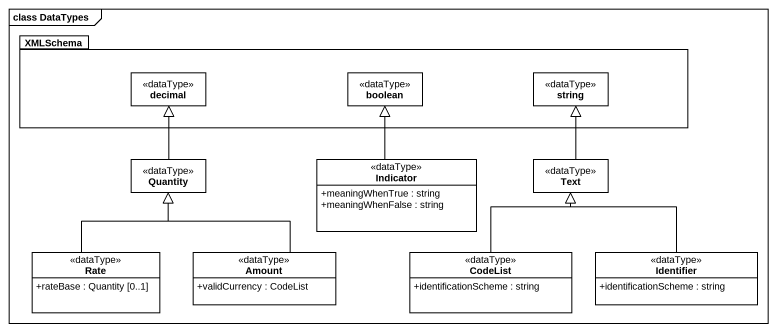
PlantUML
@startuml
mainframe class DataTypes
hide circle
hide empty members
skinparam classAttributeIconSize 0
package XMLSchema {
  class decimal <<dataType>>
  class boolean <<dataType>>
  class string <<dataType>>
}
class Quantity <<dataType>>
class Indicator <<dataType>> {
  +meaningWhenTrue : string
  +meaningWhenFalse : string
}
class Text <<dataType>>
class Rate <<dataType>> {
  +rateBase : Quantity [0..1]
}
class Amount <<dataType>> {
  +validCurrency : CodeList
}
class CodeList <<dataType>> {
  +identificationScheme : string
}
class Identifier <<dataType>> {
  +identificationScheme : string
}
Quantity -up-|> decimal
Indicator -up-|> boolean
Text -up-|> string
Rate -up-|> Quantity
Amount -up-|> Quantity
CodeList -up-|> Text
Identifier -up-|> Text
@enduml
